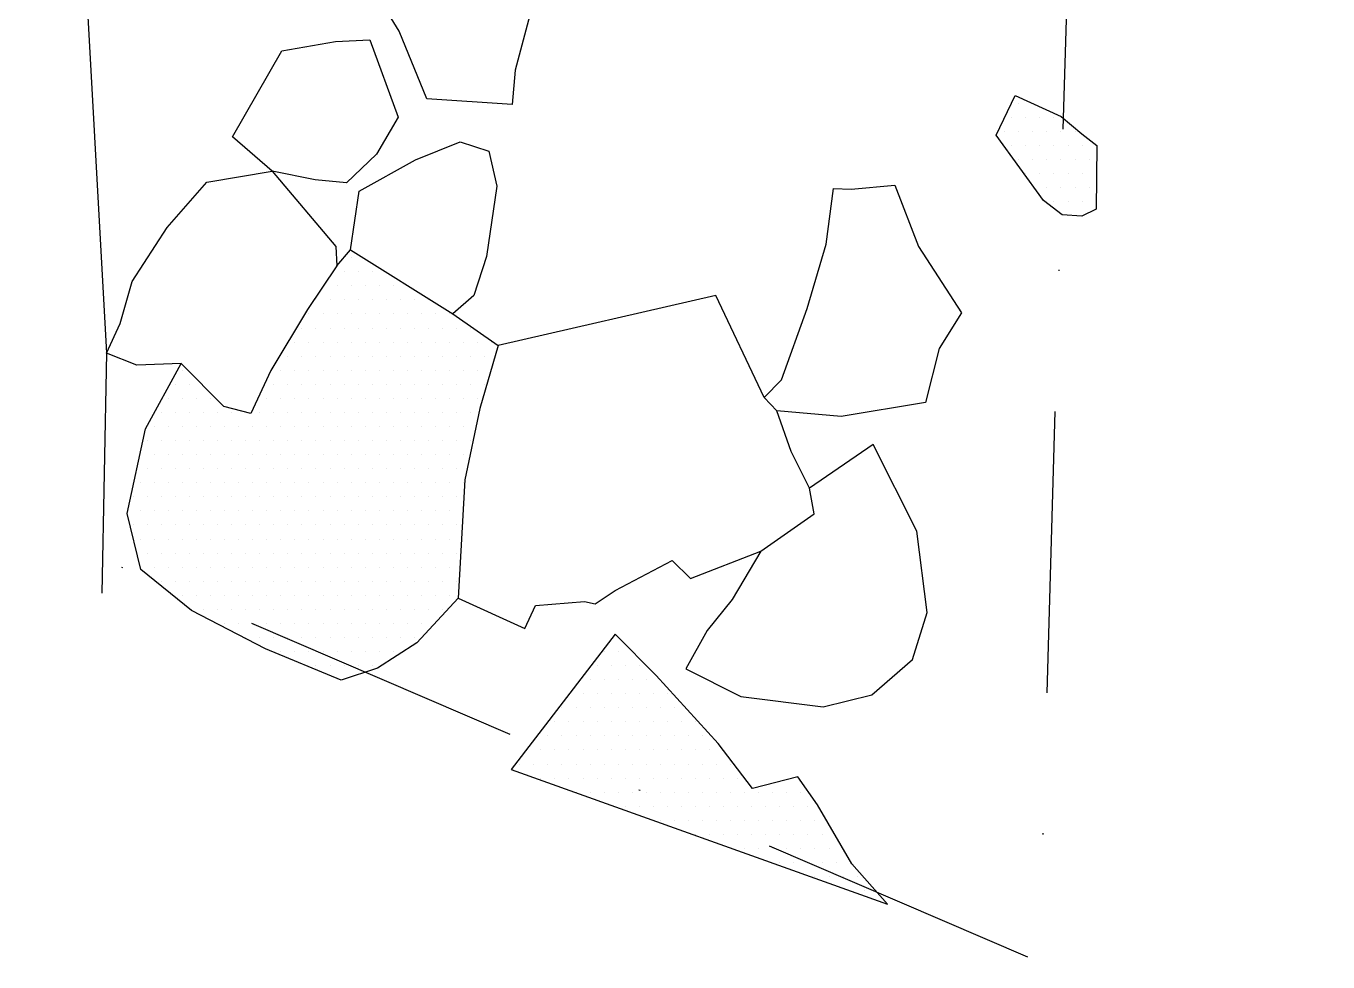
# Model space of a CAD drawing. Header units: metres. Extents: x -1264 to -948, y -1229 to -834.
# Drawn here: x -1063.3 to -947.5, y -1228.8 to -1145.7 of the extents above; entities that cross this region are included whole.
import ezdxf

# ---------------------------------------------------------------- set-up
doc = ezdxf.new("R2010")
doc.units = ezdxf.units.M
doc.header["$LTSCALE"] = 25
doc.header["$MEASUREMENT"] = 0
doc.linetypes.add('STRICHPUNKTX2', pattern=[2, 1, -0.5, 0, -0.5])
doc.layers.get('0').update_dxf_attribs({"linetype": 'CONTINUOUS'})
for name, color, linetype in [('BEFUND', 1, 'CONTINUOUS'), ('GRABUNGSGRENZE', 3, 'STRICHPUNKTX2'), ('STEINE', 4, 'CONTINUOUS'), ('STEINESCHRAFF', 4, 'CONTINUOUS')]:
    doc.layers.add(name, color=color, linetype=linetype)

# ---------------------------------------------------------------- blocks, each defined once
blk = doc.blocks.new('*X3')
at = {"color": 0}
for p, q in [((-975, -1152.5), (-975, -1152.5)), ((-975.625, -1153.75), (-975.625, -1153.75)), ((-974.375, -1153.75), (-974.375, -1153.75)), ((-973.125, -1153.75), (-973.125, -1153.75)), ((-971.875, -1153.75), (-971.875, -1153.75)), ((-976.25, -1155), (-976.25, -1155)), ((-975, -1155), (-975, -1155)), ((-973.75, -1155), (-973.75, -1155)), ((-972.5, -1155), (-972.5, -1155)), ((-971.25, -1155), (-971.25, -1155)), ((-970, -1155), (-970, -1155)), ((-975.625, -1156.25), (-975.625, -1156.25)), ((-974.375, -1156.25), (-974.375, -1156.25)), ((-973.125, -1156.25), (-973.125, -1156.25)), ((-971.875, -1156.25), (-971.875, -1156.25)), ((-970.625, -1156.25), (-970.625, -1156.25)), ((-969.375, -1156.25), (-969.375, -1156.25)), ((-968.125, -1156.25), (-968.125, -1156.25)), ((-975, -1157.5), (-975, -1157.5)), ((-973.75, -1157.5), (-973.75, -1157.5)), ((-972.5, -1157.5), (-972.5, -1157.5)), ((-971.25, -1157.5), (-971.25, -1157.5)), ((-970, -1157.5), (-970, -1157.5)), ((-968.75, -1157.5), (-968.75, -1157.5)), ((-974.375, -1158.75), (-974.375, -1158.75)), ((-973.125, -1158.75), (-973.125, -1158.75)), ((-971.875, -1158.75), (-971.875, -1158.75)), ((-970.625, -1158.75), (-970.625, -1158.75)), ((-969.375, -1158.75), (-969.375, -1158.75)), ((-968.125, -1158.75), (-968.125, -1158.75)), ((-972.5, -1160), (-972.5, -1160)), ((-971.25, -1160), (-971.25, -1160)), ((-970, -1160), (-970, -1160)), ((-968.75, -1160), (-968.75, -1160)), ((-971.875, -1161.25), (-971.875, -1161.25)), ((-970.625, -1161.25), (-970.625, -1161.25)), ((-969.375, -1161.25), (-969.375, -1161.25)), ((-968.125, -1161.25), (-968.125, -1161.25)), ((-970, -1162.5), (-970, -1162.5)), ((-1034.375, -1166.25), (-1034.375, -1166.25)), ((-1035, -1167.5), (-1035, -1167.5)), ((-1033.75, -1167.5), (-1033.75, -1167.5)), ((-1032.5, -1167.5), (-1032.5, -1167.5)), ((-1035.625, -1168.75), (-1035.625, -1168.75)), ((-1034.375, -1168.75), (-1034.375, -1168.75)), ((-1033.125, -1168.75), (-1033.125, -1168.75)), ((-1031.875, -1168.75), (-1031.875, -1168.75)), ((-1030.625, -1168.75), (-1030.625, -1168.75)), ((-1029.375, -1168.75), (-1029.375, -1168.75)), ((-1037.5, -1170), (-1037.5, -1170)), ((-1036.25, -1170), (-1036.25, -1170)), ((-1035, -1170), (-1035, -1170)), ((-1033.75, -1170), (-1033.75, -1170)), ((-1032.5, -1170), (-1032.5, -1170)), ((-1031.25, -1170), (-1031.25, -1170)), ((-1030, -1170), (-1030, -1170)), ((-1028.75, -1170), (-1028.75, -1170)), ((-1027.5, -1170), (-1027.5, -1170)), ((-1038.125, -1171.25), (-1038.125, -1171.25)), ((-1036.875, -1171.25), (-1036.875, -1171.25)), ((-1035.625, -1171.25), (-1035.625, -1171.25)), ((-1034.375, -1171.25), (-1034.375, -1171.25)), ((-1033.125, -1171.25), (-1033.125, -1171.25)), ((-1031.875, -1171.25), (-1031.875, -1171.25)), ((-1030.625, -1171.25), (-1030.625, -1171.25)), ((-1029.375, -1171.25), (-1029.375, -1171.25)), ((-1028.125, -1171.25), (-1028.125, -1171.25)), ((-1026.875, -1171.25), (-1026.875, -1171.25)), ((-1025.625, -1171.25), (-1025.625, -1171.25)), ((-1038.75, -1172.5), (-1038.75, -1172.5)), ((-1037.5, -1172.5), (-1037.5, -1172.5)), ((-1036.25, -1172.5), (-1036.25, -1172.5)), ((-1035, -1172.5), (-1035, -1172.5)), ((-1033.75, -1172.5), (-1033.75, -1172.5)), ((-1032.5, -1172.5), (-1032.5, -1172.5)), ((-1031.25, -1172.5), (-1031.25, -1172.5)), ((-1030, -1172.5), (-1030, -1172.5)), ((-1028.75, -1172.5), (-1028.75, -1172.5)), ((-1027.5, -1172.5), (-1027.5, -1172.5)), ((-1026.25, -1172.5), (-1026.25, -1172.5)), ((-1025, -1172.5), (-1025, -1172.5)), ((-1023.75, -1172.5), (-1023.75, -1172.5)), ((-1039.375, -1173.75), (-1039.375, -1173.75)), ((-1038.125, -1173.75), (-1038.125, -1173.75)), ((-1036.875, -1173.75), (-1036.875, -1173.75)), ((-1035.625, -1173.75), (-1035.625, -1173.75)), ((-1034.375, -1173.75), (-1034.375, -1173.75)), ((-1033.125, -1173.75), (-1033.125, -1173.75)), ((-1031.875, -1173.75), (-1031.875, -1173.75)), ((-1030.625, -1173.75), (-1030.625, -1173.75)), ((-1029.375, -1173.75), (-1029.375, -1173.75)), ((-1028.125, -1173.75), (-1028.125, -1173.75)), ((-1026.875, -1173.75), (-1026.875, -1173.75)), ((-1025.625, -1173.75), (-1025.625, -1173.75)), ((-1024.375, -1173.75), (-1024.375, -1173.75)), ((-1023.125, -1173.75), (-1023.125, -1173.75)), ((-1021.875, -1173.75), (-1021.875, -1173.75)), ((-1040, -1175), (-1040, -1175)), ((-1038.75, -1175), (-1038.75, -1175)), ((-1037.5, -1175), (-1037.5, -1175)), ((-1036.25, -1175), (-1036.25, -1175)), ((-1035, -1175), (-1035, -1175)), ((-1033.75, -1175), (-1033.75, -1175)), ((-1032.5, -1175), (-1032.5, -1175)), ((-1031.25, -1175), (-1031.25, -1175)), ((-1030, -1175), (-1030, -1175)), ((-1028.75, -1175), (-1028.75, -1175)), ((-1027.5, -1175), (-1027.5, -1175)), ((-1026.25, -1175), (-1026.25, -1175)), ((-1025, -1175), (-1025, -1175)), ((-1023.75, -1175), (-1023.75, -1175)), ((-1022.5, -1175), (-1022.5, -1175)), ((-1049.375, -1176.25), (-1049.375, -1176.25)), ((-1040.625, -1176.25), (-1040.625, -1176.25)), ((-1039.375, -1176.25), (-1039.375, -1176.25)), ((-1038.125, -1176.25), (-1038.125, -1176.25)), ((-1036.875, -1176.25), (-1036.875, -1176.25)), ((-1035.625, -1176.25), (-1035.625, -1176.25)), ((-1034.375, -1176.25), (-1034.375, -1176.25)), ((-1033.125, -1176.25), (-1033.125, -1176.25)), ((-1031.875, -1176.25), (-1031.875, -1176.25)), ((-1030.625, -1176.25), (-1030.625, -1176.25)), ((-1029.375, -1176.25), (-1029.375, -1176.25)), ((-1028.125, -1176.25), (-1028.125, -1176.25)), ((-1026.875, -1176.25), (-1026.875, -1176.25)), ((-1025.625, -1176.25), (-1025.625, -1176.25)), ((-1024.375, -1176.25), (-1024.375, -1176.25)), ((-1023.125, -1176.25), (-1023.125, -1176.25)), ((-1050, -1177.5), (-1050, -1177.5)), ((-1048.75, -1177.5), (-1048.75, -1177.5)), ((-1041.25, -1177.5), (-1041.25, -1177.5)), ((-1040, -1177.5), (-1040, -1177.5)), ((-1038.75, -1177.5), (-1038.75, -1177.5)), ((-1037.5, -1177.5), (-1037.5, -1177.5)), ((-1036.25, -1177.5), (-1036.25, -1177.5)), ((-1035, -1177.5), (-1035, -1177.5)), ((-1033.75, -1177.5), (-1033.75, -1177.5)), ((-1032.5, -1177.5), (-1032.5, -1177.5)), ((-1031.25, -1177.5), (-1031.25, -1177.5)), ((-1030, -1177.5), (-1030, -1177.5)), ((-1028.75, -1177.5), (-1028.75, -1177.5)), ((-1027.5, -1177.5), (-1027.5, -1177.5)), ((-1026.25, -1177.5), (-1026.25, -1177.5)), ((-1025, -1177.5), (-1025, -1177.5)), ((-1023.75, -1177.5), (-1023.75, -1177.5)), ((-1022.5, -1177.5), (-1022.5, -1177.5)), ((-1050.625, -1178.75), (-1050.625, -1178.75)), ((-1049.375, -1178.75), (-1049.375, -1178.75)), ((-1048.125, -1178.75), (-1048.125, -1178.75)), ((-1046.875, -1178.75), (-1046.875, -1178.75)), ((-1041.875, -1178.75), (-1041.875, -1178.75)), ((-1040.625, -1178.75), (-1040.625, -1178.75)), ((-1039.375, -1178.75), (-1039.375, -1178.75)), ((-1038.125, -1178.75), (-1038.125, -1178.75)), ((-1036.875, -1178.75), (-1036.875, -1178.75)), ((-1035.625, -1178.75), (-1035.625, -1178.75)), ((-1034.375, -1178.75), (-1034.375, -1178.75)), ((-1033.125, -1178.75), (-1033.125, -1178.75)), ((-1031.875, -1178.75), (-1031.875, -1178.75)), ((-1030.625, -1178.75), (-1030.625, -1178.75)), ((-1029.375, -1178.75), (-1029.375, -1178.75)), ((-1028.125, -1178.75), (-1028.125, -1178.75)), ((-1026.875, -1178.75), (-1026.875, -1178.75)), ((-1025.625, -1178.75), (-1025.625, -1178.75)), ((-1024.375, -1178.75), (-1024.375, -1178.75)), ((-1023.125, -1178.75), (-1023.125, -1178.75)), ((-1051.25, -1180), (-1051.25, -1180)), ((-1050, -1180), (-1050, -1180)), ((-1048.75, -1180), (-1048.75, -1180)), ((-1047.5, -1180), (-1047.5, -1180)), ((-1046.25, -1180), (-1046.25, -1180)), ((-1045, -1180), (-1045, -1180)), ((-1043.75, -1180), (-1043.75, -1180)), ((-1042.5, -1180), (-1042.5, -1180)), ((-1041.25, -1180), (-1041.25, -1180)), ((-1040, -1180), (-1040, -1180)), ((-1038.75, -1180), (-1038.75, -1180)), ((-1037.5, -1180), (-1037.5, -1180)), ((-1036.25, -1180), (-1036.25, -1180)), ((-1035, -1180), (-1035, -1180)), ((-1033.75, -1180), (-1033.75, -1180)), ((-1032.5, -1180), (-1032.5, -1180)), ((-1031.25, -1180), (-1031.25, -1180)), ((-1030, -1180), (-1030, -1180)), ((-1028.75, -1180), (-1028.75, -1180)), ((-1027.5, -1180), (-1027.5, -1180)), ((-1026.25, -1180), (-1026.25, -1180)), ((-1025, -1180), (-1025, -1180)), ((-1023.75, -1180), (-1023.75, -1180)), ((-1051.875, -1181.25), (-1051.875, -1181.25)), ((-1050.625, -1181.25), (-1050.625, -1181.25)), ((-1049.375, -1181.25), (-1049.375, -1181.25)), ((-1048.125, -1181.25), (-1048.125, -1181.25)), ((-1046.875, -1181.25), (-1046.875, -1181.25)), ((-1045.625, -1181.25), (-1045.625, -1181.25)), ((-1044.375, -1181.25), (-1044.375, -1181.25)), ((-1043.125, -1181.25), (-1043.125, -1181.25)), ((-1041.875, -1181.25), (-1041.875, -1181.25)), ((-1040.625, -1181.25), (-1040.625, -1181.25)), ((-1039.375, -1181.25), (-1039.375, -1181.25)), ((-1038.125, -1181.25), (-1038.125, -1181.25)), ((-1036.875, -1181.25), (-1036.875, -1181.25)), ((-1035.625, -1181.25), (-1035.625, -1181.25)), ((-1034.375, -1181.25), (-1034.375, -1181.25)), ((-1033.125, -1181.25), (-1033.125, -1181.25)), ((-1031.875, -1181.25), (-1031.875, -1181.25)), ((-1030.625, -1181.25), (-1030.625, -1181.25)), ((-1029.375, -1181.25), (-1029.375, -1181.25)), ((-1028.125, -1181.25), (-1028.125, -1181.25)), ((-1026.875, -1181.25), (-1026.875, -1181.25)), ((-1025.625, -1181.25), (-1025.625, -1181.25)), ((-1024.375, -1181.25), (-1024.375, -1181.25)), ((-1052.5, -1182.5), (-1052.5, -1182.5)), ((-1051.25, -1182.5), (-1051.25, -1182.5)), ((-1050, -1182.5), (-1050, -1182.5)), ((-1048.75, -1182.5), (-1048.75, -1182.5)), ((-1047.5, -1182.5), (-1047.5, -1182.5)), ((-1046.25, -1182.5), (-1046.25, -1182.5)), ((-1045, -1182.5), (-1045, -1182.5)), ((-1043.75, -1182.5), (-1043.75, -1182.5)), ((-1042.5, -1182.5), (-1042.5, -1182.5)), ((-1041.25, -1182.5), (-1041.25, -1182.5)), ((-1040, -1182.5), (-1040, -1182.5)), ((-1038.75, -1182.5), (-1038.75, -1182.5)), ((-1037.5, -1182.5), (-1037.5, -1182.5)), ((-1036.25, -1182.5), (-1036.25, -1182.5)), ((-1035, -1182.5), (-1035, -1182.5)), ((-1033.75, -1182.5), (-1033.75, -1182.5)), ((-1032.5, -1182.5), (-1032.5, -1182.5)), ((-1031.25, -1182.5), (-1031.25, -1182.5)), ((-1030, -1182.5), (-1030, -1182.5)), ((-1028.75, -1182.5), (-1028.75, -1182.5)), ((-1027.5, -1182.5), (-1027.5, -1182.5)), ((-1026.25, -1182.5), (-1026.25, -1182.5)), ((-1025, -1182.5), (-1025, -1182.5)), ((-1023.75, -1182.5), (-1023.75, -1182.5)), ((-1053.125, -1183.75), (-1053.125, -1183.75)), ((-1051.875, -1183.75), (-1051.875, -1183.75)), ((-1050.625, -1183.75), (-1050.625, -1183.75)), ((-1049.375, -1183.75), (-1049.375, -1183.75)), ((-1048.125, -1183.75), (-1048.125, -1183.75)), ((-1046.875, -1183.75), (-1046.875, -1183.75)), ((-1045.625, -1183.75), (-1045.625, -1183.75)), ((-1044.375, -1183.75), (-1044.375, -1183.75)), ((-1043.125, -1183.75), (-1043.125, -1183.75)), ((-1041.875, -1183.75), (-1041.875, -1183.75)), ((-1040.625, -1183.75), (-1040.625, -1183.75)), ((-1039.375, -1183.75), (-1039.375, -1183.75)), ((-1038.125, -1183.75), (-1038.125, -1183.75)), ((-1036.875, -1183.75), (-1036.875, -1183.75)), ((-1035.625, -1183.75), (-1035.625, -1183.75)), ((-1034.375, -1183.75), (-1034.375, -1183.75)), ((-1033.125, -1183.75), (-1033.125, -1183.75)), ((-1031.875, -1183.75), (-1031.875, -1183.75)), ((-1030.625, -1183.75), (-1030.625, -1183.75)), ((-1029.375, -1183.75), (-1029.375, -1183.75)), ((-1028.125, -1183.75), (-1028.125, -1183.75)), ((-1026.875, -1183.75), (-1026.875, -1183.75)), ((-1025.625, -1183.75), (-1025.625, -1183.75)), ((-1024.375, -1183.75), (-1024.375, -1183.75)), ((-1052.5, -1185), (-1052.5, -1185)), ((-1051.25, -1185), (-1051.25, -1185)), ((-1050, -1185), (-1050, -1185)), ((-1048.75, -1185), (-1048.75, -1185)), ((-1047.5, -1185), (-1047.5, -1185)), ((-1046.25, -1185), (-1046.25, -1185)), ((-1045, -1185), (-1045, -1185)), ((-1043.75, -1185), (-1043.75, -1185)), ((-1042.5, -1185), (-1042.5, -1185)), ((-1041.25, -1185), (-1041.25, -1185)), ((-1040, -1185), (-1040, -1185)), ((-1038.75, -1185), (-1038.75, -1185)), ((-1037.5, -1185), (-1037.5, -1185)), ((-1036.25, -1185), (-1036.25, -1185)), ((-1035, -1185), (-1035, -1185)), ((-1033.75, -1185), (-1033.75, -1185)), ((-1032.5, -1185), (-1032.5, -1185)), ((-1031.25, -1185), (-1031.25, -1185)), ((-1030, -1185), (-1030, -1185)), ((-1028.75, -1185), (-1028.75, -1185)), ((-1027.5, -1185), (-1027.5, -1185)), ((-1026.25, -1185), (-1026.25, -1185)), ((-1025, -1185), (-1025, -1185)), ((-1053.125, -1186.25), (-1053.125, -1186.25)), ((-1051.875, -1186.25), (-1051.875, -1186.25)), ((-1050.625, -1186.25), (-1050.625, -1186.25)), ((-1049.375, -1186.25), (-1049.375, -1186.25)), ((-1048.125, -1186.25), (-1048.125, -1186.25)), ((-1046.875, -1186.25), (-1046.875, -1186.25)), ((-1045.625, -1186.25), (-1045.625, -1186.25)), ((-1044.375, -1186.25), (-1044.375, -1186.25)), ((-1043.125, -1186.25), (-1043.125, -1186.25)), ((-1041.875, -1186.25), (-1041.875, -1186.25)), ((-1040.625, -1186.25), (-1040.625, -1186.25)), ((-1039.375, -1186.25), (-1039.375, -1186.25)), ((-1038.125, -1186.25), (-1038.125, -1186.25)), ((-1036.875, -1186.25), (-1036.875, -1186.25)), ((-1035.625, -1186.25), (-1035.625, -1186.25)), ((-1034.375, -1186.25), (-1034.375, -1186.25)), ((-1033.125, -1186.25), (-1033.125, -1186.25)), ((-1031.875, -1186.25), (-1031.875, -1186.25)), ((-1030.625, -1186.25), (-1030.625, -1186.25)), ((-1029.375, -1186.25), (-1029.375, -1186.25)), ((-1028.125, -1186.25), (-1028.125, -1186.25)), ((-1026.875, -1186.25), (-1026.875, -1186.25)), ((-1025.625, -1186.25), (-1025.625, -1186.25)), ((-1024.375, -1186.25), (-1024.375, -1186.25)), ((-1053.75, -1187.5), (-1053.75, -1187.5)), ((-1052.5, -1187.5), (-1052.5, -1187.5)), ((-1051.25, -1187.5), (-1051.25, -1187.5)), ((-1050, -1187.5), (-1050, -1187.5)), ((-1048.75, -1187.5), (-1048.75, -1187.5)), ((-1047.5, -1187.5), (-1047.5, -1187.5)), ((-1046.25, -1187.5), (-1046.25, -1187.5)), ((-1045, -1187.5), (-1045, -1187.5)), ((-1043.75, -1187.5), (-1043.75, -1187.5)), ((-1042.5, -1187.5), (-1042.5, -1187.5)), ((-1041.25, -1187.5), (-1041.25, -1187.5)), ((-1040, -1187.5), (-1040, -1187.5)), ((-1038.75, -1187.5), (-1038.75, -1187.5)), ((-1037.5, -1187.5), (-1037.5, -1187.5)), ((-1036.25, -1187.5), (-1036.25, -1187.5)), ((-1035, -1187.5), (-1035, -1187.5)), ((-1033.75, -1187.5), (-1033.75, -1187.5)), ((-1032.5, -1187.5), (-1032.5, -1187.5)), ((-1031.25, -1187.5), (-1031.25, -1187.5)), ((-1030, -1187.5), (-1030, -1187.5)), ((-1028.75, -1187.5), (-1028.75, -1187.5)), ((-1027.5, -1187.5), (-1027.5, -1187.5)), ((-1026.25, -1187.5), (-1026.25, -1187.5)), ((-1025, -1187.5), (-1025, -1187.5)), ((-1053.125, -1188.75), (-1053.125, -1188.75)), ((-1051.875, -1188.75), (-1051.875, -1188.75)), ((-1050.625, -1188.75), (-1050.625, -1188.75)), ((-1049.375, -1188.75), (-1049.375, -1188.75)), ((-1048.125, -1188.75), (-1048.125, -1188.75)), ((-1046.875, -1188.75), (-1046.875, -1188.75)), ((-1045.625, -1188.75), (-1045.625, -1188.75)), ((-1044.375, -1188.75), (-1044.375, -1188.75)), ((-1043.125, -1188.75), (-1043.125, -1188.75)), ((-1041.875, -1188.75), (-1041.875, -1188.75)), ((-1040.625, -1188.75), (-1040.625, -1188.75)), ((-1039.375, -1188.75), (-1039.375, -1188.75)), ((-1038.125, -1188.75), (-1038.125, -1188.75)), ((-1036.875, -1188.75), (-1036.875, -1188.75)), ((-1035.625, -1188.75), (-1035.625, -1188.75)), ((-1034.375, -1188.75), (-1034.375, -1188.75)), ((-1033.125, -1188.75), (-1033.125, -1188.75)), ((-1031.875, -1188.75), (-1031.875, -1188.75)), ((-1030.625, -1188.75), (-1030.625, -1188.75)), ((-1029.375, -1188.75), (-1029.375, -1188.75)), ((-1028.125, -1188.75), (-1028.125, -1188.75)), ((-1026.875, -1188.75), (-1026.875, -1188.75)), ((-1025.625, -1188.75), (-1025.625, -1188.75)), ((-1053.75, -1190), (-1053.75, -1190)), ((-1052.5, -1190), (-1052.5, -1190)), ((-1051.25, -1190), (-1051.25, -1190)), ((-1050, -1190), (-1050, -1190)), ((-1048.75, -1190), (-1048.75, -1190)), ((-1047.5, -1190), (-1047.5, -1190)), ((-1046.25, -1190), (-1046.25, -1190)), ((-1045, -1190), (-1045, -1190)), ((-1043.75, -1190), (-1043.75, -1190)), ((-1042.5, -1190), (-1042.5, -1190)), ((-1041.25, -1190), (-1041.25, -1190)), ((-1040, -1190), (-1040, -1190)), ((-1038.75, -1190), (-1038.75, -1190)), ((-1037.5, -1190), (-1037.5, -1190)), ((-1036.25, -1190), (-1036.25, -1190)), ((-1035, -1190), (-1035, -1190)), ((-1033.75, -1190), (-1033.75, -1190)), ((-1032.5, -1190), (-1032.5, -1190)), ((-1031.25, -1190), (-1031.25, -1190)), ((-1030, -1190), (-1030, -1190)), ((-1028.75, -1190), (-1028.75, -1190)), ((-1027.5, -1190), (-1027.5, -1190)), ((-1026.25, -1190), (-1026.25, -1190)), ((-1025, -1190), (-1025, -1190)), ((-1053.125, -1191.25), (-1053.125, -1191.25)), ((-1051.875, -1191.25), (-1051.875, -1191.25)), ((-1050.625, -1191.25), (-1050.625, -1191.25)), ((-1049.375, -1191.25), (-1049.375, -1191.25)), ((-1048.125, -1191.25), (-1048.125, -1191.25)), ((-1046.875, -1191.25), (-1046.875, -1191.25)), ((-1045.625, -1191.25), (-1045.625, -1191.25)), ((-1044.375, -1191.25), (-1044.375, -1191.25)), ((-1043.125, -1191.25), (-1043.125, -1191.25)), ((-1041.875, -1191.25), (-1041.875, -1191.25)), ((-1040.625, -1191.25), (-1040.625, -1191.25)), ((-1039.375, -1191.25), (-1039.375, -1191.25)), ((-1038.125, -1191.25), (-1038.125, -1191.25)), ((-1036.875, -1191.25), (-1036.875, -1191.25)), ((-1035.625, -1191.25), (-1035.625, -1191.25)), ((-1034.375, -1191.25), (-1034.375, -1191.25)), ((-1033.125, -1191.25), (-1033.125, -1191.25)), ((-1031.875, -1191.25), (-1031.875, -1191.25)), ((-1030.625, -1191.25), (-1030.625, -1191.25)), ((-1029.375, -1191.25), (-1029.375, -1191.25)), ((-1028.125, -1191.25), (-1028.125, -1191.25)), ((-1026.875, -1191.25), (-1026.875, -1191.25)), ((-1025.625, -1191.25), (-1025.625, -1191.25)), ((-1052.5, -1192.5), (-1052.5, -1192.5)), ((-1051.25, -1192.5), (-1051.25, -1192.5)), ((-1050, -1192.5), (-1050, -1192.5)), ((-1048.75, -1192.5), (-1048.75, -1192.5)), ((-1047.5, -1192.5), (-1047.5, -1192.5)), ((-1046.25, -1192.5), (-1046.25, -1192.5)), ((-1045, -1192.5), (-1045, -1192.5)), ((-1043.75, -1192.5), (-1043.75, -1192.5)), ((-1042.5, -1192.5), (-1042.5, -1192.5)), ((-1041.25, -1192.5), (-1041.25, -1192.5)), ((-1040, -1192.5), (-1040, -1192.5)), ((-1038.75, -1192.5), (-1038.75, -1192.5)), ((-1037.5, -1192.5), (-1037.5, -1192.5)), ((-1036.25, -1192.5), (-1036.25, -1192.5)), ((-1035, -1192.5), (-1035, -1192.5)), ((-1033.75, -1192.5), (-1033.75, -1192.5)), ((-1032.5, -1192.5), (-1032.5, -1192.5)), ((-1031.25, -1192.5), (-1031.25, -1192.5)), ((-1030, -1192.5), (-1030, -1192.5)), ((-1028.75, -1192.5), (-1028.75, -1192.5)), ((-1027.5, -1192.5), (-1027.5, -1192.5)), ((-1026.25, -1192.5), (-1026.25, -1192.5)), ((-1025, -1192.5), (-1025, -1192.5)), ((-1051.875, -1193.75), (-1051.875, -1193.75)), ((-1050.625, -1193.75), (-1050.625, -1193.75)), ((-1049.375, -1193.75), (-1049.375, -1193.75)), ((-1048.125, -1193.75), (-1048.125, -1193.75)), ((-1046.875, -1193.75), (-1046.875, -1193.75)), ((-1045.625, -1193.75), (-1045.625, -1193.75)), ((-1044.375, -1193.75), (-1044.375, -1193.75)), ((-1043.125, -1193.75), (-1043.125, -1193.75)), ((-1041.875, -1193.75), (-1041.875, -1193.75)), ((-1040.625, -1193.75), (-1040.625, -1193.75)), ((-1039.375, -1193.75), (-1039.375, -1193.75)), ((-1038.125, -1193.75), (-1038.125, -1193.75)), ((-1036.875, -1193.75), (-1036.875, -1193.75)), ((-1035.625, -1193.75), (-1035.625, -1193.75)), ((-1034.375, -1193.75), (-1034.375, -1193.75)), ((-1033.125, -1193.75), (-1033.125, -1193.75)), ((-1031.875, -1193.75), (-1031.875, -1193.75)), ((-1030.625, -1193.75), (-1030.625, -1193.75)), ((-1029.375, -1193.75), (-1029.375, -1193.75)), ((-1028.125, -1193.75), (-1028.125, -1193.75)), ((-1026.875, -1193.75), (-1026.875, -1193.75)), ((-1025.625, -1193.75), (-1025.625, -1193.75)), ((-1051.25, -1195), (-1051.25, -1195)), ((-1050, -1195), (-1050, -1195)), ((-1048.75, -1195), (-1048.75, -1195)), ((-1047.5, -1195), (-1047.5, -1195)), ((-1046.25, -1195), (-1046.25, -1195)), ((-1045, -1195), (-1045, -1195)), ((-1043.75, -1195), (-1043.75, -1195)), ((-1042.5, -1195), (-1042.5, -1195)), ((-1041.25, -1195), (-1041.25, -1195)), ((-1040, -1195), (-1040, -1195)), ((-1038.75, -1195), (-1038.75, -1195)), ((-1037.5, -1195), (-1037.5, -1195)), ((-1036.25, -1195), (-1036.25, -1195)), ((-1035, -1195), (-1035, -1195)), ((-1033.75, -1195), (-1033.75, -1195)), ((-1032.5, -1195), (-1032.5, -1195)), ((-1031.25, -1195), (-1031.25, -1195)), ((-1030, -1195), (-1030, -1195)), ((-1028.75, -1195), (-1028.75, -1195)), ((-1027.5, -1195), (-1027.5, -1195)), ((-1026.25, -1195), (-1026.25, -1195)), ((-1025, -1195), (-1025, -1195)), ((-1049.375, -1196.25), (-1049.375, -1196.25)), ((-1048.125, -1196.25), (-1048.125, -1196.25)), ((-1046.875, -1196.25), (-1046.875, -1196.25)), ((-1045.625, -1196.25), (-1045.625, -1196.25)), ((-1044.375, -1196.25), (-1044.375, -1196.25)), ((-1043.125, -1196.25), (-1043.125, -1196.25)), ((-1041.875, -1196.25), (-1041.875, -1196.25)), ((-1040.625, -1196.25), (-1040.625, -1196.25)), ((-1039.375, -1196.25), (-1039.375, -1196.25)), ((-1038.125, -1196.25), (-1038.125, -1196.25)), ((-1036.875, -1196.25), (-1036.875, -1196.25)), ((-1035.625, -1196.25), (-1035.625, -1196.25)), ((-1034.375, -1196.25), (-1034.375, -1196.25)), ((-1033.125, -1196.25), (-1033.125, -1196.25)), ((-1031.875, -1196.25), (-1031.875, -1196.25)), ((-1030.625, -1196.25), (-1030.625, -1196.25)), ((-1029.375, -1196.25), (-1029.375, -1196.25)), ((-1028.125, -1196.25), (-1028.125, -1196.25)), ((-1026.875, -1196.25), (-1026.875, -1196.25)), ((-1025.625, -1196.25), (-1025.625, -1196.25)), ((-1047.5, -1197.5), (-1047.5, -1197.5)), ((-1046.25, -1197.5), (-1046.25, -1197.5)), ((-1045, -1197.5), (-1045, -1197.5)), ((-1043.75, -1197.5), (-1043.75, -1197.5)), ((-1042.5, -1197.5), (-1042.5, -1197.5)), ((-1041.25, -1197.5), (-1041.25, -1197.5)), ((-1040, -1197.5), (-1040, -1197.5)), ((-1038.75, -1197.5), (-1038.75, -1197.5)), ((-1037.5, -1197.5), (-1037.5, -1197.5)), ((-1036.25, -1197.5), (-1036.25, -1197.5)), ((-1035, -1197.5), (-1035, -1197.5)), ((-1033.75, -1197.5), (-1033.75, -1197.5)), ((-1032.5, -1197.5), (-1032.5, -1197.5)), ((-1031.25, -1197.5), (-1031.25, -1197.5)), ((-1030, -1197.5), (-1030, -1197.5)), ((-1028.75, -1197.5), (-1028.75, -1197.5)), ((-1027.5, -1197.5), (-1027.5, -1197.5)), ((-1026.25, -1197.5), (-1026.25, -1197.5)), ((-1045.625, -1198.75), (-1045.625, -1198.75)), ((-1044.375, -1198.75), (-1044.375, -1198.75)), ((-1043.125, -1198.75), (-1043.125, -1198.75)), ((-1041.875, -1198.75), (-1041.875, -1198.75)), ((-1040.625, -1198.75), (-1040.625, -1198.75)), ((-1039.375, -1198.75), (-1039.375, -1198.75)), ((-1038.125, -1198.75), (-1038.125, -1198.75)), ((-1036.875, -1198.75), (-1036.875, -1198.75)), ((-1035.625, -1198.75), (-1035.625, -1198.75)), ((-1034.375, -1198.75), (-1034.375, -1198.75)), ((-1033.125, -1198.75), (-1033.125, -1198.75)), ((-1031.875, -1198.75), (-1031.875, -1198.75)), ((-1030.625, -1198.75), (-1030.625, -1198.75)), ((-1029.375, -1198.75), (-1029.375, -1198.75)), ((-1028.125, -1198.75), (-1028.125, -1198.75)), ((-1043.75, -1200), (-1043.75, -1200)), ((-1042.5, -1200), (-1042.5, -1200)), ((-1041.25, -1200), (-1041.25, -1200)), ((-1040, -1200), (-1040, -1200)), ((-1038.75, -1200), (-1038.75, -1200)), ((-1037.5, -1200), (-1037.5, -1200)), ((-1036.25, -1200), (-1036.25, -1200)), ((-1035, -1200), (-1035, -1200)), ((-1033.75, -1200), (-1033.75, -1200)), ((-1032.5, -1200), (-1032.5, -1200)), ((-1031.25, -1200), (-1031.25, -1200)), ((-1030, -1200), (-1030, -1200)), ((-1028.75, -1200), (-1028.75, -1200)), ((-1040.625, -1201.25), (-1040.625, -1201.25)), ((-1039.375, -1201.25), (-1039.375, -1201.25)), ((-1038.125, -1201.25), (-1038.125, -1201.25)), ((-1036.875, -1201.25), (-1036.875, -1201.25)), ((-1035.625, -1201.25), (-1035.625, -1201.25)), ((-1034.375, -1201.25), (-1034.375, -1201.25)), ((-1033.125, -1201.25), (-1033.125, -1201.25)), ((-1031.875, -1201.25), (-1031.875, -1201.25)), ((-1030.625, -1201.25), (-1030.625, -1201.25)), ((-1011.875, -1201.25), (-1011.875, -1201.25)), ((-1010.625, -1201.25), (-1010.625, -1201.25)), ((-1009.375, -1201.25), (-1009.375, -1201.25)), ((-1037.5, -1202.5), (-1037.5, -1202.5)), ((-1036.25, -1202.5), (-1036.25, -1202.5)), ((-1035, -1202.5), (-1035, -1202.5)), ((-1033.75, -1202.5), (-1033.75, -1202.5)), ((-1032.5, -1202.5), (-1032.5, -1202.5)), ((-1012.5, -1202.5), (-1012.5, -1202.5)), ((-1011.25, -1202.5), (-1011.25, -1202.5)), ((-1010, -1202.5), (-1010, -1202.5)), ((-1008.75, -1202.5), (-1008.75, -1202.5)), ((-1013.125, -1203.75), (-1013.125, -1203.75)), ((-1011.875, -1203.75), (-1011.875, -1203.75)), ((-1010.625, -1203.75), (-1010.625, -1203.75)), ((-1009.375, -1203.75), (-1009.375, -1203.75)), ((-1008.125, -1203.75), (-1008.125, -1203.75)), ((-1013.75, -1205), (-1013.75, -1205)), ((-1012.5, -1205), (-1012.5, -1205)), ((-1011.25, -1205), (-1011.25, -1205)), ((-1010, -1205), (-1010, -1205)), ((-1008.75, -1205), (-1008.75, -1205)), ((-1007.5, -1205), (-1007.5, -1205)), ((-1006.25, -1205), (-1006.25, -1205)), ((-1015.625, -1206.25), (-1015.625, -1206.25)), ((-1014.375, -1206.25), (-1014.375, -1206.25)), ((-1013.125, -1206.25), (-1013.125, -1206.25)), ((-1011.875, -1206.25), (-1011.875, -1206.25)), ((-1010.625, -1206.25), (-1010.625, -1206.25)), ((-1009.375, -1206.25), (-1009.375, -1206.25)), ((-1008.125, -1206.25), (-1008.125, -1206.25)), ((-1006.875, -1206.25), (-1006.875, -1206.25)), ((-1005.625, -1206.25), (-1005.625, -1206.25)), ((-1016.25, -1207.5), (-1016.25, -1207.5)), ((-1015, -1207.5), (-1015, -1207.5)), ((-1013.75, -1207.5), (-1013.75, -1207.5)), ((-1012.5, -1207.5), (-1012.5, -1207.5)), ((-1011.25, -1207.5), (-1011.25, -1207.5)), ((-1010, -1207.5), (-1010, -1207.5)), ((-1008.75, -1207.5), (-1008.75, -1207.5)), ((-1007.5, -1207.5), (-1007.5, -1207.5)), ((-1006.25, -1207.5), (-1006.25, -1207.5)), ((-1005, -1207.5), (-1005, -1207.5)), ((-1003.75, -1207.5), (-1003.75, -1207.5)), ((-1016.875, -1208.75), (-1016.875, -1208.75)), ((-1015.625, -1208.75), (-1015.625, -1208.75)), ((-1014.375, -1208.75), (-1014.375, -1208.75)), ((-1013.125, -1208.75), (-1013.125, -1208.75)), ((-1011.875, -1208.75), (-1011.875, -1208.75)), ((-1010.625, -1208.75), (-1010.625, -1208.75)), ((-1009.375, -1208.75), (-1009.375, -1208.75)), ((-1008.125, -1208.75), (-1008.125, -1208.75)), ((-1006.875, -1208.75), (-1006.875, -1208.75)), ((-1005.625, -1208.75), (-1005.625, -1208.75)), ((-1004.375, -1208.75), (-1004.375, -1208.75)), ((-1003.125, -1208.75), (-1003.125, -1208.75)), ((-1018.75, -1210), (-1018.75, -1210)), ((-1017.5, -1210), (-1017.5, -1210)), ((-1016.25, -1210), (-1016.25, -1210)), ((-1015, -1210), (-1015, -1210)), ((-1013.75, -1210), (-1013.75, -1210)), ((-1012.5, -1210), (-1012.5, -1210)), ((-1011.25, -1210), (-1011.25, -1210)), ((-1010, -1210), (-1010, -1210)), ((-1008.75, -1210), (-1008.75, -1210)), ((-1007.5, -1210), (-1007.5, -1210)), ((-1006.25, -1210), (-1006.25, -1210)), ((-1005, -1210), (-1005, -1210)), ((-1003.75, -1210), (-1003.75, -1210)), ((-1002.5, -1210), (-1002.5, -1210)), ((-1019.375, -1211.25), (-1019.375, -1211.25)), ((-1018.125, -1211.25), (-1018.125, -1211.25)), ((-1016.875, -1211.25), (-1016.875, -1211.25)), ((-1015.625, -1211.25), (-1015.625, -1211.25)), ((-1014.375, -1211.25), (-1014.375, -1211.25)), ((-1013.125, -1211.25), (-1013.125, -1211.25)), ((-1011.875, -1211.25), (-1011.875, -1211.25)), ((-1010.625, -1211.25), (-1010.625, -1211.25)), ((-1009.375, -1211.25), (-1009.375, -1211.25)), ((-1008.125, -1211.25), (-1008.125, -1211.25)), ((-1006.875, -1211.25), (-1006.875, -1211.25)), ((-1005.625, -1211.25), (-1005.625, -1211.25)), ((-1004.375, -1211.25), (-1004.375, -1211.25)), ((-1003.125, -1211.25), (-1003.125, -1211.25)), ((-1001.875, -1211.25), (-1001.875, -1211.25)), ((-1000.625, -1211.25), (-1000.625, -1211.25)), ((-1017.5, -1212.5), (-1017.5, -1212.5)), ((-1016.25, -1212.5), (-1016.25, -1212.5)), ((-1015, -1212.5), (-1015, -1212.5)), ((-1013.75, -1212.5), (-1013.75, -1212.5)), ((-1012.5, -1212.5), (-1012.5, -1212.5)), ((-1011.25, -1212.5), (-1011.25, -1212.5)), ((-1010, -1212.5), (-1010, -1212.5)), ((-1008.75, -1212.5), (-1008.75, -1212.5)), ((-1007.5, -1212.5), (-1007.5, -1212.5)), ((-1006.25, -1212.5), (-1006.25, -1212.5)), ((-1005, -1212.5), (-1005, -1212.5)), ((-1003.75, -1212.5), (-1003.75, -1212.5)), ((-1002.5, -1212.5), (-1002.5, -1212.5)), ((-1001.25, -1212.5), (-1001.25, -1212.5)), ((-1000, -1212.5), (-1000, -1212.5)), ((-995, -1212.5), (-995, -1212.5)), ((-1014.375, -1213.75), (-1014.375, -1213.75)), ((-1013.125, -1213.75), (-1013.125, -1213.75)), ((-1011.875, -1213.75), (-1011.875, -1213.75)), ((-1010.625, -1213.75), (-1010.625, -1213.75)), ((-1009.375, -1213.75), (-1009.375, -1213.75)), ((-1008.125, -1213.75), (-1008.125, -1213.75)), ((-1006.875, -1213.75), (-1006.875, -1213.75)), ((-1005.625, -1213.75), (-1005.625, -1213.75)), ((-1004.375, -1213.75), (-1004.375, -1213.75)), ((-1003.125, -1213.75), (-1003.125, -1213.75)), ((-1001.875, -1213.75), (-1001.875, -1213.75)), ((-1000.625, -1213.75), (-1000.625, -1213.75)), ((-999.375, -1213.75), (-999.375, -1213.75)), ((-998.125, -1213.75), (-998.125, -1213.75)), ((-996.875, -1213.75), (-996.875, -1213.75)), ((-995.625, -1213.75), (-995.625, -1213.75)), ((-994.375, -1213.75), (-994.375, -1213.75)), ((-1010, -1215), (-1010, -1215)), ((-1008.75, -1215), (-1008.75, -1215)), ((-1007.5, -1215), (-1007.5, -1215)), ((-1006.25, -1215), (-1006.25, -1215)), ((-1005, -1215), (-1005, -1215)), ((-1003.75, -1215), (-1003.75, -1215)), ((-1002.5, -1215), (-1002.5, -1215)), ((-1001.25, -1215), (-1001.25, -1215)), ((-1000, -1215), (-1000, -1215)), ((-998.75, -1215), (-998.75, -1215)), ((-997.5, -1215), (-997.5, -1215)), ((-996.25, -1215), (-996.25, -1215)), ((-995, -1215), (-995, -1215)), ((-993.75, -1215), (-993.75, -1215)), ((-1006.875, -1216.25), (-1006.875, -1216.25)), ((-1005.625, -1216.25), (-1005.625, -1216.25)), ((-1004.375, -1216.25), (-1004.375, -1216.25)), ((-1003.125, -1216.25), (-1003.125, -1216.25)), ((-1001.875, -1216.25), (-1001.875, -1216.25)), ((-1000.625, -1216.25), (-1000.625, -1216.25)), ((-999.375, -1216.25), (-999.375, -1216.25)), ((-998.125, -1216.25), (-998.125, -1216.25)), ((-996.875, -1216.25), (-996.875, -1216.25)), ((-995.625, -1216.25), (-995.625, -1216.25)), ((-994.375, -1216.25), (-994.375, -1216.25)), ((-993.125, -1216.25), (-993.125, -1216.25)), ((-1003.75, -1217.5), (-1003.75, -1217.5)), ((-1002.5, -1217.5), (-1002.5, -1217.5)), ((-1001.25, -1217.5), (-1001.25, -1217.5)), ((-1000, -1217.5), (-1000, -1217.5)), ((-998.75, -1217.5), (-998.75, -1217.5)), ((-997.5, -1217.5), (-997.5, -1217.5)), ((-996.25, -1217.5), (-996.25, -1217.5)), ((-995, -1217.5), (-995, -1217.5)), ((-993.75, -1217.5), (-993.75, -1217.5)), ((-992.5, -1217.5), (-992.5, -1217.5)), ((-999.375, -1218.75), (-999.375, -1218.75)), ((-998.125, -1218.75), (-998.125, -1218.75)), ((-996.875, -1218.75), (-996.875, -1218.75)), ((-995.625, -1218.75), (-995.625, -1218.75)), ((-994.375, -1218.75), (-994.375, -1218.75)), ((-993.125, -1218.75), (-993.125, -1218.75)), ((-991.875, -1218.75), (-991.875, -1218.75)), ((-996.25, -1220), (-996.25, -1220)), ((-995, -1220), (-995, -1220)), ((-993.75, -1220), (-993.75, -1220)), ((-992.5, -1220), (-992.5, -1220)), ((-991.25, -1220), (-991.25, -1220)), ((-990, -1220), (-990, -1220)), ((-993.125, -1221.25), (-993.125, -1221.25)), ((-991.875, -1221.25), (-991.875, -1221.25)), ((-990.625, -1221.25), (-990.625, -1221.25)), ((-989.375, -1221.25), (-989.375, -1221.25)), ((-990, -1222.5), (-990, -1222.5)), ((-988.75, -1222.5), (-988.75, -1222.5))]:
    blk.add_line(p, q, dxfattribs=at)

msp = doc.modelspace()

# ---------------------------------------------------------------- linework, layer by layer
at = {"layer": 'BEFUND'}
msp.add_lwpolyline([(-1058.26, -1136.24), (-1056.14, -1174.74), (-1056.53, -1196.06)], dxfattribs=at)
at = {"layer": 'GRABUNGSGRENZE', "flags": 128}
msp.add_lwpolyline([(-1180.96, -1142.04), (-1157.9, -1144.28), (-1123.31, -1164.29), (-973.17, -1228.84), (-968.65, -1071.55), (-955.65, -1003.05), (-947.51, -922), (-1163.08, -834.15)], dxfattribs=at)
at = {"layer": 'STEINE'}
for points in [[(-1027.65, -1152.13), (-1030.1, -1146.11), (-1031.68, -1143.56), (-1031.89, -1138.62), (-1031.08, -1134.59), (-1029.3, -1129.54), (-1023.63, -1132.34), (-1020.47, -1138.56), (-1018.47, -1144.68), (-1019.79, -1149.57), (-1020.05, -1152.63), (-1027.65, -1152.13)], [(-1034.78, -1159.58), (-1037.58, -1159.33), (-1041.41, -1158.57), (-1044.93, -1155.51), (-1040.55, -1147.86), (-1035.76, -1147.04), (-1032.7, -1146.88), (-1030.19, -1153.76), (-1032.13, -1157.03), (-1034.78, -1159.58)], [(-971.13, -1162.44), (-972.81, -1161.16), (-977, -1155.35), (-975.32, -1151.83), (-971.24, -1153.71), (-969.4, -1155.24), (-968.07, -1156.26), (-968.12, -1161.92), (-969.4, -1162.54), (-971.13, -1162.44)], [(-1034.42, -1165.55), (-1033.66, -1160.34), (-1028.66, -1157.54), (-1024.68, -1155.95), (-1022.13, -1156.77), (-1021.42, -1159.88), (-1022.33, -1166.15), (-1023.45, -1169.62), (-1025.33, -1171.25)], [(-1049.5, -1175.66), (-1053.43, -1175.81), (-1056.14, -1174.74), (-1054.91, -1172.09), (-1053.85, -1168.37), (-1050.74, -1163.57), (-1047.22, -1159.54), (-1041.41, -1158.57), (-1035.74, -1165.24), (-1035.64, -1166.98), (-1038.24, -1170.85), (-1041.5, -1176.26), (-1043.28, -1180.09), (-1045.68, -1179.48), (-1049.5, -1175.66)], [(-997.64, -1178.68), (-996.11, -1177.09), (-993.82, -1170.77), (-992.14, -1165.05), (-991.48, -1160.11), (-989.9, -1160.16), (-986.02, -1159.8), (-983.93, -1165.25), (-980.1, -1171.16), (-982.08, -1174.33), (-983.3, -1179.12), (-990.8, -1180.35), (-996.51, -1179.85)], [(-1035.64, -1166.98), (-1034.42, -1165.55), (-1025.33, -1171.25), (-1021.3, -1174.05)], [(-1022.93, -1179.66), (-1024.25, -1185.99), (-1024.85, -1196.5), (-1018.94, -1199.19), (-1017.97, -1197.15), (-1013.63, -1196.79), (-1012.67, -1197), (-1010.88, -1195.82), (-1005.83, -1193.17), (-1004.2, -1194.75), (-997.93, -1192.34), (-993.19, -1189.02), (-993.6, -1186.73), (-995.23, -1183.47), (-996.51, -1179.85), (-997.64, -1178.68), (-1001.93, -1169.6), (-1021.3, -1174.05), (-1022.93, -1179.66)], [(-1024.85, -1196.5), (-1028.52, -1200.48), (-1032.04, -1202.72), (-1035.25, -1203.8), (-1041.99, -1201), (-1048.57, -1197.59), (-1053.06, -1193.97), (-1054.29, -1188.97), (-1052.66, -1181.47), (-1049.5, -1175.66)], [(-997.93, -1192.34), (-1000.48, -1196.63), (-1002.72, -1199.39), (-1004.6, -1202.8), (-999.71, -1205.25), (-992.41, -1206.16), (-988.08, -1205.09), (-984.46, -1201.97), (-983.14, -1197.79), (-984.06, -1190.55), (-987.94, -1182.85), (-993.6, -1186.73)], [(-986.69, -1223.7), (-989.85, -1220.13), (-992.91, -1214.88), (-994.65, -1212.38), (-998.68, -1213.41), (-1001.74, -1209.43), (-1007.25, -1203.37), (-1010.88, -1199.7), (-1020.15, -1211.74), (-986.69, -1223.7)]]:
    msp.add_lwpolyline(points, dxfattribs=at)

# ---------------------------------------------------------------- block references
at = {"layer": 'STEINESCHRAFF'}
msp.add_blockref('*X3', (0, 0), dxfattribs=at)

doc.saveas('drawing.dxf')
